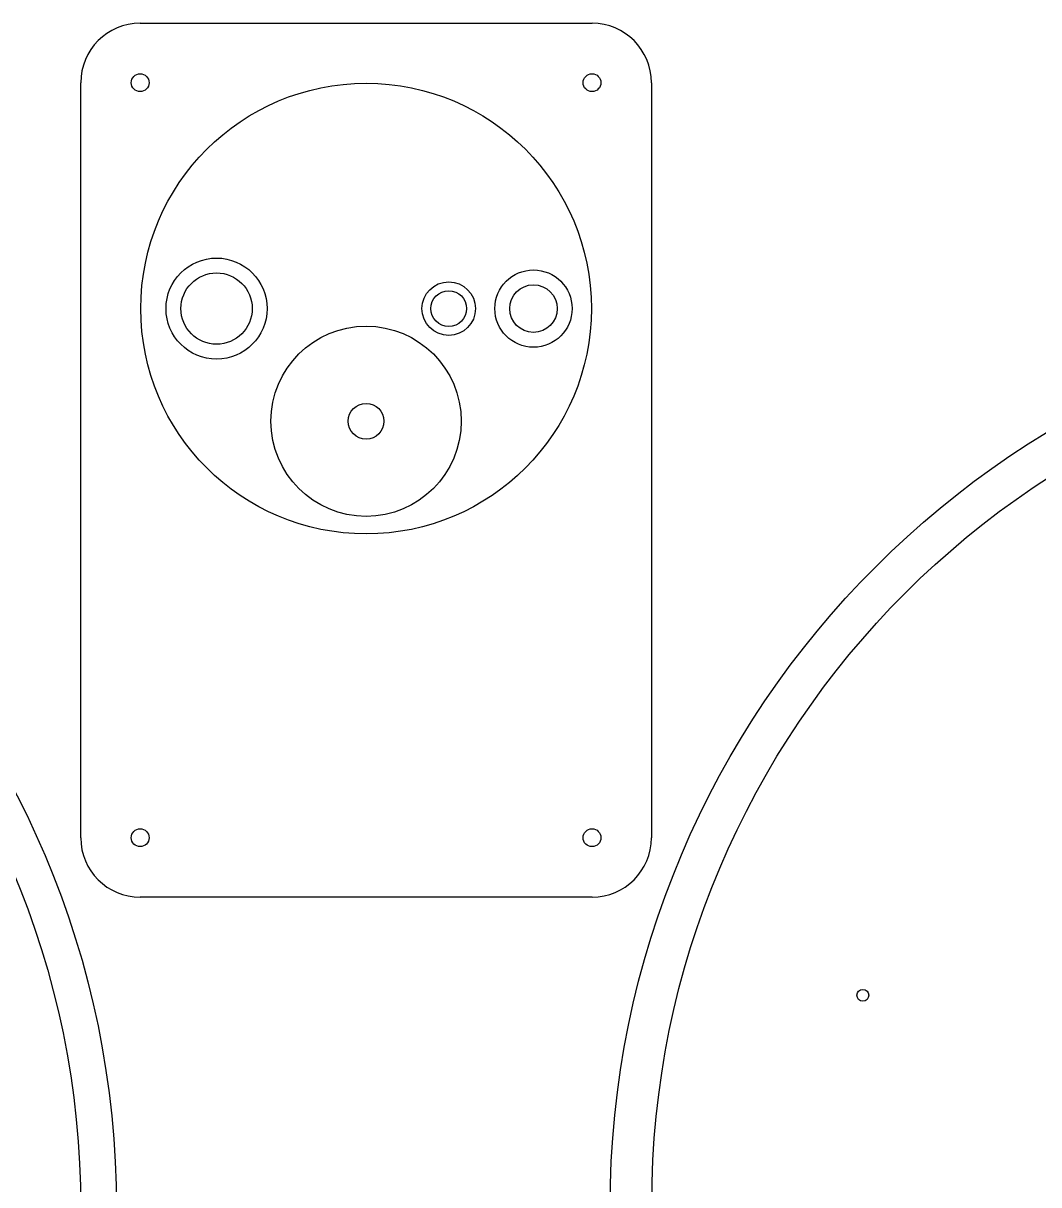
# Model space of a CAD drawing. Extents: x 3 to 696, y -399 to -1.
# Drawn here: x 292.6 to 463.4, y -196 to -0.6 of the extents above; entities that cross this region are included whole.
import ezdxf

# ---------------------------------------------------------------- set-up
doc = ezdxf.new("R2010")
doc.units = 0
for name, color, linetype in [('Shape', 7, 'CONTINUOUS'), ('Shape002', 7, 'CONTINUOUS'), ('Shape003', 7, 'CONTINUOUS'), ('Shape010', 7, 'CONTINUOUS'), ('Shape011', 7, 'CONTINUOUS'), ('Shape012', 7, 'CONTINUOUS'), ('Shape020', 7, 'CONTINUOUS'), ('Shape023', 7, 'CONTINUOUS'), ('Shape024', 7, 'CONTINUOUS'), ('Shape025', 7, 'CONTINUOUS'), ('Shape027', 7, 'CONTINUOUS'), ('Shape053', 7, 'CONTINUOUS'), ('Shape054', 7, 'CONTINUOUS'), ('Shape055', 7, 'CONTINUOUS'), ('Shape056', 7, 'CONTINUOUS'), ('Shape071', 7, 'CONTINUOUS'), ('Shape076', 7, 'CONTINUOUS'), ('Shape077', 7, 'CONTINUOUS'), ('Shape078', 7, 'CONTINUOUS'), ('Shape079', 7, 'CONTINUOUS'), ('Shape080', 7, 'CONTINUOUS'), ('Shape081', 7, 'CONTINUOUS'), ('Shape082', 7, 'CONTINUOUS'), ('Shape099', 7, 'CONTINUOUS'), ('Shape101', 7, 'CONTINUOUS'), ('Shape167', 7, 'CONTINUOUS'), ('Shape184', 7, 'CONTINUOUS'), ('Shape185', 7, 'CONTINUOUS'), ('Shape186', 7, 'CONTINUOUS'), ('Shape187', 7, 'CONTINUOUS'), ('Shape188', 7, 'CONTINUOUS'), ('Shape189', 7, 'CONTINUOUS'), ('Shape190', 7, 'CONTINUOUS'), ('Shape191', 7, 'CONTINUOUS'), ('Shape192', 7, 'CONTINUOUS'), ('Shape193', 7, 'CONTINUOUS'), ('Shape194', 7, 'CONTINUOUS'), ('Shape195', 7, 'CONTINUOUS'), ('Shape196', 7, 'CONTINUOUS'), ('Shape197', 7, 'CONTINUOUS'), ('Shape198', 7, 'CONTINUOUS'), ('Shape199', 7, 'CONTINUOUS'), ('Shape200', 7, 'CONTINUOUS'), ('Shape201', 7, 'CONTINUOUS'), ('Shape202', 7, 'CONTINUOUS'), ('Shape203', 7, 'CONTINUOUS'), ('Shape204', 7, 'CONTINUOUS'), ('Shape205', 7, 'CONTINUOUS'), ('Shape206', 7, 'CONTINUOUS'), ('Shape207', 7, 'CONTINUOUS'), ('Shape208', 7, 'CONTINUOUS'), ('Shape209', 7, 'CONTINUOUS'), ('Shape210', 7, 'CONTINUOUS'), ('Shape211', 7, 'CONTINUOUS'), ('Shape212', 7, 'CONTINUOUS'), ('Shape213', 7, 'CONTINUOUS'), ('Shape214', 7, 'CONTINUOUS'), ('Shape215', 7, 'CONTINUOUS'), ('Shape216', 7, 'CONTINUOUS'), ('Shape217', 7, 'CONTINUOUS'), ('Shape218', 7, 'CONTINUOUS'), ('Shape219', 7, 'CONTINUOUS'), ('Shape220', 7, 'CONTINUOUS'), ('Shape221', 7, 'CONTINUOUS'), ('Shape222', 7, 'CONTINUOUS'), ('Shape223', 7, 'CONTINUOUS'), ('Shape224', 7, 'CONTINUOUS'), ('Shape225', 7, 'CONTINUOUS'), ('Shape226', 7, 'CONTINUOUS'), ('Shape227', 7, 'CONTINUOUS'), ('Shape228', 7, 'CONTINUOUS'), ('Shape229', 7, 'CONTINUOUS'), ('Shape230', 7, 'CONTINUOUS'), ('Shape231', 7, 'CONTINUOUS'), ('Shape232', 7, 'CONTINUOUS'), ('Shape233', 7, 'CONTINUOUS'), ('Shape234', 7, 'CONTINUOUS'), ('Shape235', 7, 'CONTINUOUS'), ('Shape236', 7, 'CONTINUOUS'), ('Shape237', 7, 'CONTINUOUS'), ('Shape238', 7, 'CONTINUOUS'), ('Shape239', 7, 'CONTINUOUS'), ('Shape240', 7, 'CONTINUOUS'), ('Shape241', 7, 'CONTINUOUS'), ('Shape242', 7, 'CONTINUOUS'), ('Shape243', 7, 'CONTINUOUS'), ('Shape244', 7, 'CONTINUOUS'), ('Shape245', 7, 'CONTINUOUS'), ('Shape246', 7, 'CONTINUOUS'), ('Shape247', 7, 'CONTINUOUS'), ('Shape248', 7, 'CONTINUOUS'), ('Shape249', 7, 'CONTINUOUS'), ('Shape250', 7, 'CONTINUOUS'), ('Shape251', 7, 'CONTINUOUS'), ('Shape252', 7, 'CONTINUOUS'), ('Shape253', 7, 'CONTINUOUS'), ('Shape254', 7, 'CONTINUOUS'), ('Shape255', 7, 'CONTINUOUS'), ('Shape256', 7, 'CONTINUOUS'), ('Shape257', 7, 'CONTINUOUS'), ('Shape258', 7, 'CONTINUOUS'), ('Shape259', 7, 'CONTINUOUS'), ('Shape260', 7, 'CONTINUOUS'), ('Shape261', 7, 'CONTINUOUS'), ('Shape262', 7, 'CONTINUOUS'), ('Shape263', 7, 'CONTINUOUS'), ('Shape264', 7, 'CONTINUOUS'), ('Shape265', 7, 'CONTINUOUS'), ('Shape266', 7, 'CONTINUOUS'), ('Shape267', 7, 'CONTINUOUS'), ('Shape268', 7, 'CONTINUOUS'), ('Shape269', 7, 'CONTINUOUS'), ('Shape270', 7, 'CONTINUOUS'), ('Shape271', 7, 'CONTINUOUS'), ('Shape272', 7, 'CONTINUOUS'), ('Shape273', 7, 'CONTINUOUS'), ('Shape274', 7, 'CONTINUOUS'), ('Shape275', 7, 'CONTINUOUS'), ('Shape276', 7, 'CONTINUOUS'), ('Shape277', 7, 'CONTINUOUS'), ('Shape278', 7, 'CONTINUOUS'), ('Shape279', 7, 'CONTINUOUS'), ('Shape280', 7, 'CONTINUOUS'), ('Shape281', 7, 'CONTINUOUS'), ('Shape282', 7, 'CONTINUOUS'), ('Shape283', 7, 'CONTINUOUS'), ('Shape284', 7, 'CONTINUOUS'), ('Shape285', 7, 'CONTINUOUS'), ('Shape286', 7, 'CONTINUOUS'), ('Shape287', 7, 'CONTINUOUS'), ('Shape288', 7, 'CONTINUOUS'), ('Shape289', 7, 'CONTINUOUS'), ('Shape290', 7, 'CONTINUOUS'), ('Shape291', 7, 'CONTINUOUS'), ('Shape292', 7, 'CONTINUOUS'), ('Shape293', 7, 'CONTINUOUS'), ('Shape294', 7, 'CONTINUOUS'), ('Shape295', 7, 'CONTINUOUS'), ('Shape296', 7, 'CONTINUOUS'), ('Shape297', 7, 'CONTINUOUS'), ('Shape298', 7, 'CONTINUOUS'), ('Shape299', 7, 'CONTINUOUS'), ('Shape300', 7, 'CONTINUOUS'), ('Shape301', 7, 'CONTINUOUS'), ('Shape302', 7, 'CONTINUOUS'), ('Shape303', 7, 'CONTINUOUS'), ('Shape304', 7, 'CONTINUOUS'), ('Shape305', 7, 'CONTINUOUS'), ('Shape306', 7, 'CONTINUOUS'), ('Shape307', 7, 'CONTINUOUS'), ('Shape308', 7, 'CONTINUOUS'), ('Shape309', 7, 'CONTINUOUS')]:
    doc.layers.add(name, color=color, linetype=linetype)

msp = doc.modelspace()

# ---------------------------------------------------------------- linework, layer by layer
at = {"layer": 'Shape'}
msp.add_circle((543.811, -199.355), 145.5, dxfattribs=at)
at = {"layer": 'Shape002'}
msp.add_circle((543.811, -199.855), 152.5, dxfattribs=at)
at = {"layer": 'Shape003'}
msp.add_circle((543.811, -199.355), 145.5, dxfattribs=at)
at = {"layer": 'Shape010'}
msp.add_circle((543.811, -199.855), 152.5, dxfattribs=at)
at = {"layer": 'Shape011'}
msp.add_circle((543.811, -199.855), 152.5, dxfattribs=at)
at = {"layer": 'Shape012'}
msp.add_circle((543.811, -199.355), 145.5, dxfattribs=at)
at = {"layer": 'Shape020'}
msp.add_circle((433.818, -164.116), 1, dxfattribs=at)
at = {"layer": 'Shape023'}
msp.add_circle((543.811, -199.855), 152.5, dxfattribs=at)
at = {"layer": 'Shape024'}
msp.add_circle((543.811, -199.355), 145.5, dxfattribs=at)
at = {"layer": 'Shape025'}
msp.add_circle((543.811, -199.355), 145.5, dxfattribs=at)
at = {"layer": 'Shape027'}
msp.add_circle((543.811, -199.355), 145.5, dxfattribs=at)
at = {"layer": 'Shape053'}
msp.add_line((434.818, -164.116, 12), (434.818, -164.116, 6), dxfattribs=at)
at = {"layer": 'Shape054'}
msp.add_line((434.818, -164.116, 12), (434.818, -164.116, 6), dxfattribs=at)
at = {"layer": 'Shape055'}
msp.add_circle((433.818, -164.116), 1, dxfattribs=at)
at = {"layer": 'Shape056'}
msp.add_circle((433.818, -164.116), 1, dxfattribs=at)
at = {"layer": 'Shape071'}
msp.add_circle((433.818, -164.116), 1, dxfattribs=at)
at = {"layer": 'Shape076'}
msp.add_circle((155.775, -199.971), 152.5, dxfattribs=at)
at = {"layer": 'Shape077'}
msp.add_circle((155.775, -199.971), 152.5, dxfattribs=at)
at = {"layer": 'Shape078'}
msp.add_circle((155.775, -199.971), 152.5, dxfattribs=at)
at = {"layer": 'Shape079'}
msp.add_circle((155.775, -199.971), 146.5, dxfattribs=at)
at = {"layer": 'Shape080'}
msp.add_circle((155.775, -199.971), 152.5, dxfattribs=at)
at = {"layer": 'Shape081'}
msp.add_circle((155.775, -199.971), 146.5, dxfattribs=at)
at = {"layer": 'Shape082'}
msp.add_circle((155.775, -199.971), 146.5, dxfattribs=at)
at = {"layer": 'Shape099'}
msp.add_circle((155.775, -199.971), 146.5, dxfattribs=at)
at = {"layer": 'Shape101'}
msp.add_circle((155.775, -199.971), 146.5, dxfattribs=at)
at = {"layer": 'Shape167'}
msp.add_circle((155.775, -199.971), 146.5, dxfattribs=at)
at = {"layer": 'Shape184'}
msp.add_line((388.268, -147.61), (312.268, -147.61), dxfattribs=at)
at = {"layer": 'Shape185'}
msp.add_line((388.268, -147.61), (388.268, -147.61, 10), dxfattribs=at)
at = {"layer": 'Shape186'}
msp.add_line((312.268, -147.61), (312.268, -147.61, 10), dxfattribs=at)
at = {"layer": 'Shape187'}
msp.add_line((388.268, -147.61, 10), (312.268, -147.61, 10), dxfattribs=at)
at = {"layer": 'Shape188'}
msp.add_line((388.268, -147.61), (312.268, -147.61), dxfattribs=at)
at = {"layer": 'Shape189'}
msp.add_arc((388.268, -137.61), 10, -90, 0, dxfattribs=at)
at = {"layer": 'Shape190'}
msp.add_arc((312.268, -137.61), 10, 180, -90, dxfattribs=at)
at = {"layer": 'Shape191'}
msp.add_line((398.268, -10.6096), (398.268, -137.61), dxfattribs=at)
at = {"layer": 'Shape192'}
msp.add_line((302.268, -137.61), (302.268, -10.6096), dxfattribs=at)
at = {"layer": 'Shape193'}
msp.add_arc((388.268, -10.6096), 10, 0, 90, dxfattribs=at)
at = {"layer": 'Shape194'}
msp.add_arc((312.268, -10.6096), 10, 90, 180, dxfattribs=at)
at = {"layer": 'Shape195'}
msp.add_line((312.268, -0.6096), (388.268, -0.6096), dxfattribs=at)
at = {"layer": 'Shape196'}
msp.add_circle((388.268, -137.61), 1.5, dxfattribs=at)
at = {"layer": 'Shape197'}
msp.add_circle((312.268, -137.61), 1.5, dxfattribs=at)
at = {"layer": 'Shape198'}
msp.add_circle((378.418, -48.6096), 4, dxfattribs=at)
at = {"layer": 'Shape199'}
msp.add_circle((364.168, -48.6096), 3, dxfattribs=at)
at = {"layer": 'Shape200'}
msp.add_circle((388.268, -10.6096), 1.5, dxfattribs=at)
at = {"layer": 'Shape201'}
msp.add_circle((350.268, -67.5596), 3, dxfattribs=at)
at = {"layer": 'Shape202'}
msp.add_circle((325.118, -48.6096), 6, dxfattribs=at)
at = {"layer": 'Shape203'}
msp.add_circle((312.268, -10.6096), 1.5, dxfattribs=at)
at = {"layer": 'Shape204'}
msp.add_arc((388.268, -137.61), 10, -90, 0, dxfattribs=at)
at = {"layer": 'Shape205'}
msp.add_line((388.268, -147.61), (388.268, -147.61, 10), dxfattribs=at)
at = {"layer": 'Shape206'}
msp.add_line((398.268, -137.61), (398.268, -137.61, 10), dxfattribs=at)
at = {"layer": 'Shape207'}
msp.add_arc((388.268, -137.61, 10), 10, -90, 0, dxfattribs=at)
at = {"layer": 'Shape208'}
msp.add_arc((312.268, -137.61), 10, 180, -90, dxfattribs=at)
at = {"layer": 'Shape209'}
msp.add_line((312.268, -147.61), (312.268, -147.61, 10), dxfattribs=at)
at = {"layer": 'Shape210'}
msp.add_line((302.268, -137.61), (302.268, -137.61, 10), dxfattribs=at)
at = {"layer": 'Shape211'}
msp.add_arc((312.268, -137.61, 10), 10, 180, -90, dxfattribs=at)
at = {"layer": 'Shape212'}
msp.add_line((388.268, -147.61, 10), (312.268, -147.61, 10), dxfattribs=at)
at = {"layer": 'Shape213'}
msp.add_arc((388.268, -137.61, 10), 10, -90, 0, dxfattribs=at)
at = {"layer": 'Shape214'}
msp.add_arc((312.268, -137.61, 10), 10, 180, -90, dxfattribs=at)
at = {"layer": 'Shape215'}
msp.add_line((398.268, -10.6096, 10), (398.268, -137.61, 10), dxfattribs=at)
at = {"layer": 'Shape216'}
msp.add_line((302.268, -137.61, 10), (302.268, -10.6096, 10), dxfattribs=at)
at = {"layer": 'Shape217'}
msp.add_arc((388.268, -10.6096, 10), 10, 0, 90, dxfattribs=at)
at = {"layer": 'Shape218'}
msp.add_arc((312.268, -10.6096, 10), 10, 90, 180, dxfattribs=at)
at = {"layer": 'Shape219'}
msp.add_line((312.268, -0.6096, 10), (388.268, -0.6096, 10), dxfattribs=at)
at = {"layer": 'Shape220'}
msp.add_circle((388.268, -137.61), 1.5, dxfattribs=at)
at = {"layer": 'Shape221'}
msp.add_circle((312.268, -137.61), 1.5, dxfattribs=at)
at = {"layer": 'Shape222'}
msp.add_circle((388.268, -10.6096), 1.5, dxfattribs=at)
at = {"layer": 'Shape223'}
msp.add_circle((350.268, -48.6096), 37.9, dxfattribs=at)
at = {"layer": 'Shape224'}
msp.add_circle((312.268, -10.6096), 1.5, dxfattribs=at)
at = {"layer": 'Shape225'}
msp.add_line((398.268, -10.6096), (398.268, -137.61), dxfattribs=at)
at = {"layer": 'Shape226'}
msp.add_line((398.268, -10.6096), (398.268, -10.6096, 10), dxfattribs=at)
at = {"layer": 'Shape227'}
msp.add_line((398.268, -137.61), (398.268, -137.61, 10), dxfattribs=at)
at = {"layer": 'Shape228'}
msp.add_line((398.268, -10.6096, 10), (398.268, -137.61, 10), dxfattribs=at)
at = {"layer": 'Shape229'}
msp.add_line((302.268, -137.61), (302.268, -10.6096), dxfattribs=at)
at = {"layer": 'Shape230'}
msp.add_line((302.268, -137.61), (302.268, -137.61, 10), dxfattribs=at)
at = {"layer": 'Shape231'}
msp.add_line((302.268, -10.6096), (302.268, -10.6096, 10), dxfattribs=at)
at = {"layer": 'Shape232'}
msp.add_line((302.268, -137.61, 10), (302.268, -10.6096, 10), dxfattribs=at)
at = {"layer": 'Shape233'}
msp.add_arc((388.268, -10.6096), 10, 0, 90, dxfattribs=at)
at = {"layer": 'Shape234'}
msp.add_line((398.268, -10.6096), (398.268, -10.6096, 10), dxfattribs=at)
at = {"layer": 'Shape235'}
msp.add_line((388.268, -0.6096), (388.268, -0.6096, 10), dxfattribs=at)
at = {"layer": 'Shape236'}
msp.add_arc((388.268, -10.6096, 10), 10, 0, 90, dxfattribs=at)
at = {"layer": 'Shape237'}
msp.add_arc((312.268, -10.6096), 10, 90, 180, dxfattribs=at)
at = {"layer": 'Shape238'}
msp.add_line((302.268, -10.6096), (302.268, -10.6096, 10), dxfattribs=at)
at = {"layer": 'Shape239'}
msp.add_line((312.268, -0.6096), (312.268, -0.6096, 10), dxfattribs=at)
at = {"layer": 'Shape240'}
msp.add_arc((312.268, -10.6096, 10), 10, 90, 180, dxfattribs=at)
at = {"layer": 'Shape241'}
msp.add_line((312.268, -0.6096), (388.268, -0.6096), dxfattribs=at)
at = {"layer": 'Shape242'}
msp.add_line((312.268, -0.6096), (312.268, -0.6096, 10), dxfattribs=at)
at = {"layer": 'Shape243'}
msp.add_line((388.268, -0.6096), (388.268, -0.6096, 10), dxfattribs=at)
at = {"layer": 'Shape244'}
msp.add_line((312.268, -0.6096, 10), (388.268, -0.6096, 10), dxfattribs=at)
at = {"layer": 'Shape245'}
msp.add_circle((388.268, -137.61), 1.5, dxfattribs=at)
at = {"layer": 'Shape246'}
msp.add_line((389.768, -137.61, 10), (389.768, -137.61), dxfattribs=at)
at = {"layer": 'Shape247'}
msp.add_circle((388.268, -137.61), 1.5, dxfattribs=at)
at = {"layer": 'Shape248'}
msp.add_line((389.768, -137.61, 10), (389.768, -137.61), dxfattribs=at)
at = {"layer": 'Shape249'}
msp.add_circle((312.268, -137.61), 1.5, dxfattribs=at)
at = {"layer": 'Shape250'}
msp.add_line((313.768, -137.61, 10), (313.768, -137.61), dxfattribs=at)
at = {"layer": 'Shape251'}
msp.add_circle((312.268, -137.61), 1.5, dxfattribs=at)
at = {"layer": 'Shape252'}
msp.add_line((313.768, -137.61, 10), (313.768, -137.61), dxfattribs=at)
at = {"layer": 'Shape253'}
msp.add_circle((378.418, -48.6096), 4, dxfattribs=at)
at = {"layer": 'Shape254'}
msp.add_line((382.418, -48.6096, 3), (382.418, -48.6096), dxfattribs=at)
at = {"layer": 'Shape255'}
msp.add_circle((378.418, -48.6096), 4, dxfattribs=at)
at = {"layer": 'Shape256'}
msp.add_line((382.418, -48.6096, 3), (382.418, -48.6096), dxfattribs=at)
at = {"layer": 'Shape257'}
msp.add_circle((364.168, -48.6096), 3, dxfattribs=at)
at = {"layer": 'Shape258'}
msp.add_line((367.168, -48.6096, 3), (367.168, -48.6096), dxfattribs=at)
at = {"layer": 'Shape259'}
msp.add_circle((364.168, -48.6096), 3, dxfattribs=at)
at = {"layer": 'Shape260'}
msp.add_line((367.168, -48.6096, 3), (367.168, -48.6096), dxfattribs=at)
at = {"layer": 'Shape261'}
msp.add_circle((388.268, -10.6096), 1.5, dxfattribs=at)
at = {"layer": 'Shape262'}
msp.add_line((389.768, -10.6096, 10), (389.768, -10.6096), dxfattribs=at)
at = {"layer": 'Shape263'}
msp.add_circle((388.268, -10.6096), 1.5, dxfattribs=at)
at = {"layer": 'Shape264'}
msp.add_line((389.768, -10.6096, 10), (389.768, -10.6096), dxfattribs=at)
at = {"layer": 'Shape265'}
msp.add_circle((350.268, -67.5596), 3, dxfattribs=at)
at = {"layer": 'Shape266'}
msp.add_line((353.268, -67.5596, 4), (353.268, -67.5596), dxfattribs=at)
at = {"layer": 'Shape267'}
msp.add_circle((350.268, -67.5596), 3, dxfattribs=at)
at = {"layer": 'Shape268'}
msp.add_line((353.268, -67.5596, 4), (353.268, -67.5596), dxfattribs=at)
at = {"layer": 'Shape269'}
msp.add_circle((325.118, -48.6096), 6, dxfattribs=at)
at = {"layer": 'Shape270'}
msp.add_line((331.118, -48.6096, 4), (331.118, -48.6096), dxfattribs=at)
at = {"layer": 'Shape271'}
msp.add_circle((325.118, -48.6096), 6, dxfattribs=at)
at = {"layer": 'Shape272'}
msp.add_line((331.118, -48.6096, 4), (331.118, -48.6096), dxfattribs=at)
at = {"layer": 'Shape273'}
msp.add_circle((312.268, -10.6096), 1.5, dxfattribs=at)
at = {"layer": 'Shape274'}
msp.add_line((313.768, -10.6096, 10), (313.768, -10.6096), dxfattribs=at)
at = {"layer": 'Shape275'}
msp.add_circle((312.268, -10.6096), 1.5, dxfattribs=at)
at = {"layer": 'Shape276'}
msp.add_line((313.768, -10.6096, 10), (313.768, -10.6096), dxfattribs=at)
at = {"layer": 'Shape277'}
msp.add_line((388.168, -48.6096, 10), (388.168, -48.6096, 12), dxfattribs=at)
at = {"layer": 'Shape278'}
msp.add_line((388.168, -48.6096, 10), (388.168, -48.6096, 12), dxfattribs=at)
at = {"layer": 'Shape279'}
msp.add_circle((350.268, -48.6096), 37.9, dxfattribs=at)
at = {"layer": 'Shape280'}
msp.add_circle((350.268, -48.6096), 37.9, dxfattribs=at)
at = {"layer": 'Shape281'}
msp.add_circle((378.418, -48.6096), 6.5, dxfattribs=at)
at = {"layer": 'Shape282'}
msp.add_circle((378.418, -48.6096), 4, dxfattribs=at)
at = {"layer": 'Shape283'}
msp.add_circle((364.168, -48.6096), 4.5, dxfattribs=at)
at = {"layer": 'Shape284'}
msp.add_circle((364.168, -48.6096), 3, dxfattribs=at)
at = {"layer": 'Shape285'}
msp.add_circle((350.268, -67.5596), 16, dxfattribs=at)
at = {"layer": 'Shape286'}
msp.add_circle((350.268, -67.5596), 3, dxfattribs=at)
at = {"layer": 'Shape287'}
msp.add_circle((325.118, -48.6096), 8.5, dxfattribs=at)
at = {"layer": 'Shape288'}
msp.add_circle((325.118, -48.6096), 6, dxfattribs=at)
at = {"layer": 'Shape289'}
msp.add_circle((350.268, -48.6096), 37.9, dxfattribs=at)
at = {"layer": 'Shape290'}
msp.add_circle((350.268, -67.5596), 16, dxfattribs=at)
at = {"layer": 'Shape291'}
msp.add_circle((325.118, -48.6096), 8.5, dxfattribs=at)
at = {"layer": 'Shape292'}
msp.add_circle((364.168, -48.6096), 4.5, dxfattribs=at)
at = {"layer": 'Shape293'}
msp.add_circle((378.418, -48.6096), 6.5, dxfattribs=at)
at = {"layer": 'Shape294'}
msp.add_line((384.918, -48.6096, 12), (384.918, -48.6096, 3), dxfattribs=at)
at = {"layer": 'Shape295'}
msp.add_line((384.918, -48.6096, 12), (384.918, -48.6096, 3), dxfattribs=at)
at = {"layer": 'Shape296'}
msp.add_circle((378.418, -48.6096), 6.5, dxfattribs=at)
at = {"layer": 'Shape297'}
msp.add_circle((378.418, -48.6096), 6.5, dxfattribs=at)
at = {"layer": 'Shape298'}
msp.add_line((368.668, -48.6096, 12), (368.668, -48.6096, 3), dxfattribs=at)
at = {"layer": 'Shape299'}
msp.add_line((368.668, -48.6096, 12), (368.668, -48.6096, 3), dxfattribs=at)
at = {"layer": 'Shape300'}
msp.add_circle((364.168, -48.6096), 4.5, dxfattribs=at)
at = {"layer": 'Shape301'}
msp.add_circle((364.168, -48.6096), 4.5, dxfattribs=at)
at = {"layer": 'Shape302'}
msp.add_line((366.268, -67.5596, 12), (366.268, -67.5596, 4), dxfattribs=at)
at = {"layer": 'Shape303'}
msp.add_line((366.268, -67.5596, 12), (366.268, -67.5596, 4), dxfattribs=at)
at = {"layer": 'Shape304'}
msp.add_circle((350.268, -67.5596), 16, dxfattribs=at)
at = {"layer": 'Shape305'}
msp.add_circle((350.268, -67.5596), 16, dxfattribs=at)
at = {"layer": 'Shape306'}
msp.add_line((333.618, -48.6096, 12), (333.618, -48.6096, 4), dxfattribs=at)
at = {"layer": 'Shape307'}
msp.add_line((333.618, -48.6096, 12), (333.618, -48.6096, 4), dxfattribs=at)
at = {"layer": 'Shape308'}
msp.add_circle((325.118, -48.6096), 8.5, dxfattribs=at)
at = {"layer": 'Shape309'}
msp.add_circle((325.118, -48.6096), 8.5, dxfattribs=at)

doc.saveas('drawing.dxf')
